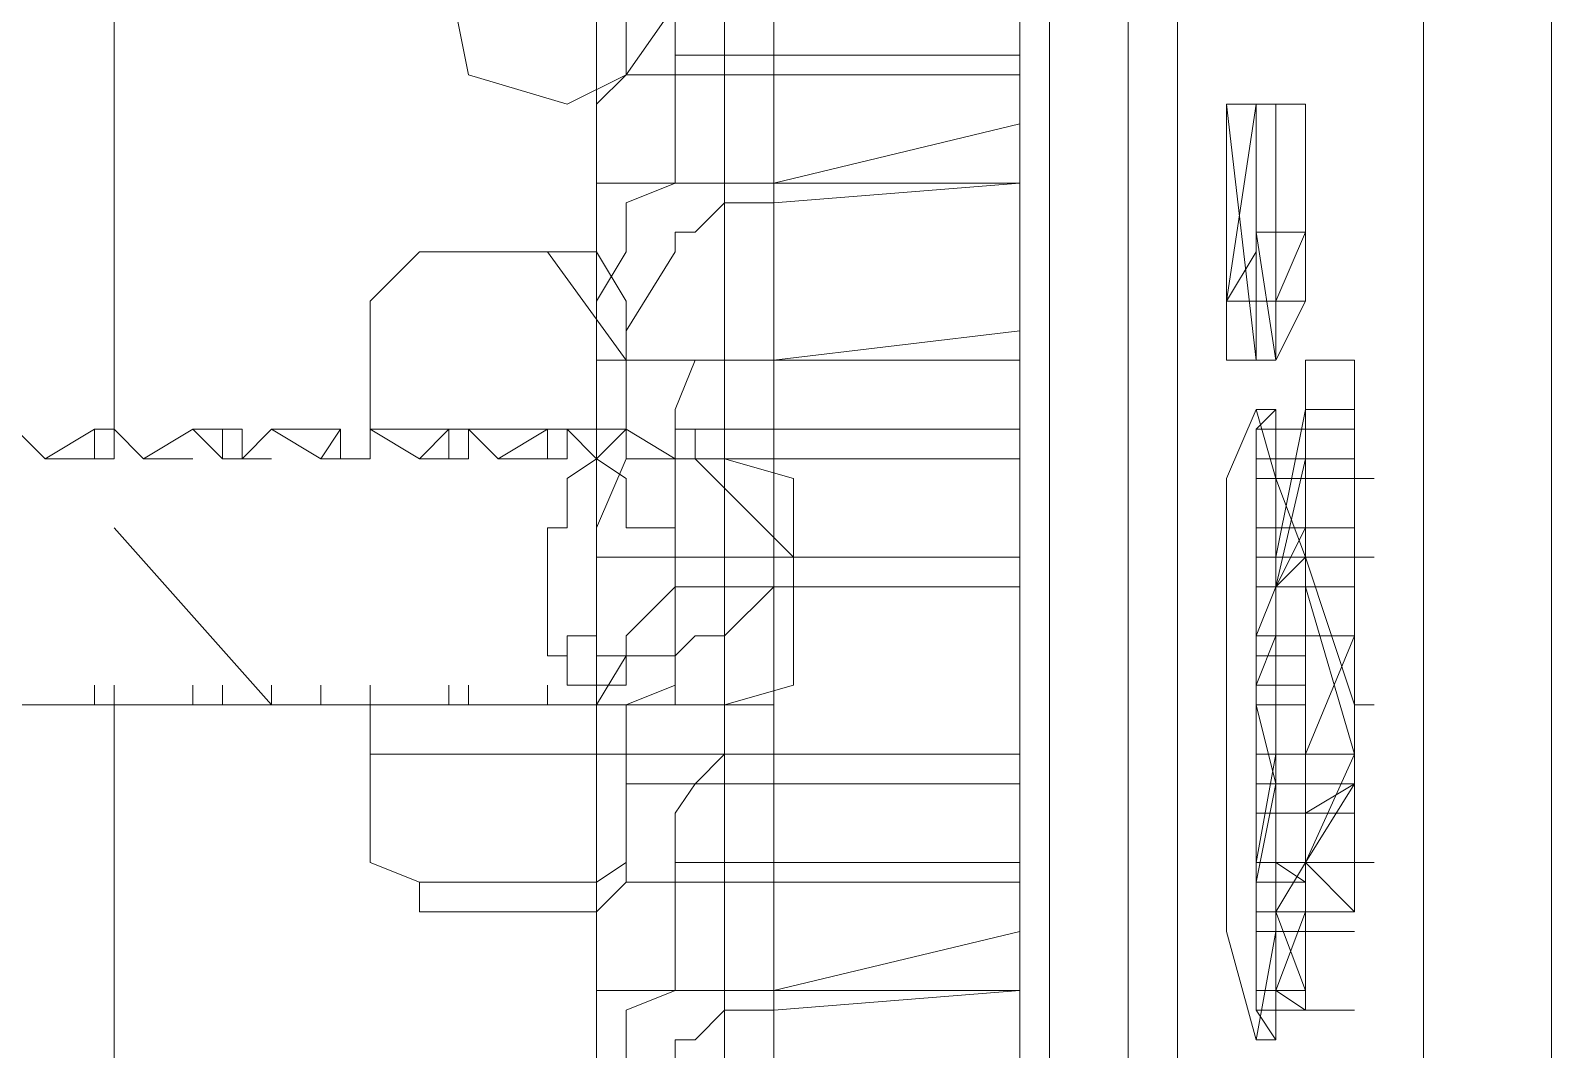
# Model space of a CAD drawing. Header units: millimetres. Extents: x 53 to 176, y -29 to 32.
# Drawn here: x 129.1424 to 129.3582, y -12.7586 to -12.614 of the extents above; entities that cross this region are included whole.
import ezdxf

# ---------------------------------------------------------------- set-up
doc = ezdxf.new("R2010")
doc.units = ezdxf.units.MM
doc.layers.add('15 - Quadro de medição', color=6, linetype='Continuous')

msp = doc.modelspace()

# ---------------------------------------------------------------- linework, layer by layer
at = {"layer": '15 - Quadro de medição', "color": 7, "linetype": 'Continuous', "lineweight": 20, "true_color": 0x000007}
for points in [[(129.24782, -13.00304), (129.24782, -13.00025), (129.24782, -9.31001)], [(129.24782, -9.45667), (129.24782, -12.6776), (129.24782, -12.6776)], [(129.31626, -9.48461), (129.31207, -9.4888), (129.30509, -9.50695), (129.30509, -12.94577), (129.31626, -12.96812), (129.35817, -12.96812)], [(129.30509, -9.55305), (129.2981, -9.55305), (129.2981, -12.90387), (129.30509, -12.90387)], [(129.15424, -12.00576), (129.15424, -12.6748), (129.15424, -12.6748)], [(129.34001, -12.76699), (129.34001, -12.35634), (129.34001, -12.35634)], [(129.28693, -12.43875), (129.28693, -12.90387), (129.28693, -12.93879), (129.29112, -12.95276), (129.34001, -12.95276), (129.34001, -12.8927), (129.33721, -12.8927), (129.33721, -12.79213), (129.34001, -12.79213), (129.34001, -12.76699), (129.34839, -12.76699)], [(129.22268, -12.44853), (129.22268, -12.95695), (129.22268, -12.95695)], [(129.24084, -12.45691), (129.24084, -12.96114), (129.24084, -12.96114)], [(129.35817, -12.77118), (129.35817, -12.59239), (129.35817, -12.59239)], [(129.24782, -12.63849), (129.24782, -12.60357), (129.24084, -12.60357), (129.23665, -12.60636), (129.23385, -12.61055), (129.23385, -12.61754), (129.23385, -12.63569), (129.22687, -12.63849), (129.22687, -12.64547), (129.22268, -12.65245), (129.22268, -12.66084)], [(129.28274, -12.62731), (129.28274, -12.60357), (129.28274, -12.60357)], [(129.22687, -12.60636), (129.22687, -12.62033), (129.22687, -12.62033)], [(129.28274, -12.61754), (129.23385, -12.61754), (129.23385, -12.61754)], [(129.24782, -12.63569), (129.22268, -12.63569), (129.22268, -12.62452), (129.22687, -12.62033), (129.28274, -12.62033)], [(129.31626, -12.62452), (129.31207, -12.62452), (129.31207, -12.65245), (129.31626, -12.65245)], [(129.31207, -12.65245), (129.31626, -12.62452), (129.31626, -12.62452)], [(129.31626, -12.66084), (129.31626, -12.62452), (129.31626, -12.64547), (129.31207, -12.65245), (129.31207, -12.62452), (129.31207, -12.66084)], [(129.31207, -12.66084), (129.31207, -12.62452), (129.31207, -12.62452)], [(129.31207, -12.62452), (129.31626, -12.62452), (129.31626, -12.62452)], [(129.31626, -12.66084), (129.31626, -12.62452), (129.31626, -12.62452)], [(129.31626, -12.62452), (129.31906, -12.62452), (129.31906, -12.62452)], [(129.31906, -12.62452), (129.31626, -12.62452), (129.31626, -12.62452)], [(129.32325, -12.62452), (129.31906, -12.62452), (129.31906, -12.62452)], [(129.31906, -12.62452), (129.32325, -12.62452), (129.32325, -12.62452)], [(129.24782, -12.63569), (129.28274, -12.62731), (129.28274, -12.62731)], [(129.28274, -12.62731), (129.28274, -12.65665), (129.28274, -12.65665)], [(129.24782, -12.63569), (129.23385, -12.63569), (129.23385, -12.63569)], [(129.28274, -12.63569), (129.24782, -12.63569), (129.24782, -12.63569)], [(129.28274, -12.63569), (129.24782, -12.63849), (129.24782, -12.63849)], [(129.28274, -12.65665), (129.28274, -12.66084), (129.22687, -12.66084), (129.22687, -12.65665), (129.23385, -12.64547), (129.23385, -12.64268), (129.23665, -12.64268), (129.24084, -12.63849), (129.24782, -12.63849)], [(129.31626, -12.64268), (129.31906, -12.66084), (129.31906, -12.64268), (129.31906, -12.65665), (129.31906, -12.64268)], [(129.31906, -12.64268), (129.32325, -12.64268), (129.32325, -12.64268)], [(129.32325, -12.64268), (129.31906, -12.64268), (129.31906, -12.64268)], [(129.31906, -12.64268), (129.31906, -12.65245), (129.32325, -12.64268)], [(129.31906, -12.65245), (129.31906, -12.64268), (129.31906, -12.64268)], [(129.32325, -12.65245), (129.32325, -12.64268), (129.32325, -12.64268)], [(129.19754, -12.64547), (129.19055, -12.65245), (129.19055, -12.65245)], [(129.19754, -12.64547), (129.22268, -12.64547), (129.22268, -12.64547)], [(129.22687, -12.66084), (129.2157, -12.64547), (129.2157, -12.64547)], [(129.22687, -12.65245), (129.22268, -12.64547), (129.22268, -12.64547)], [(129.19055, -12.67061), (129.19055, -12.65245), (129.19055, -12.65245)], [(129.22687, -12.67061), (129.22687, -12.65245), (129.22687, -12.65245)], [(129.31207, -12.65245), (129.31207, -12.66084), (129.31207, -12.66084)], [(129.31207, -12.65245), (129.31207, -12.66084), (129.31207, -12.66084)], [(129.31626, -12.66084), (129.31207, -12.66084), (129.31207, -12.65245)], [(129.31626, -12.66084), (129.31626, -12.65245), (129.31626, -12.65245)], [(129.31626, -12.66084), (129.31626, -12.65245), (129.31626, -12.65245)], [(129.31626, -12.65245), (129.31906, -12.65245), (129.31906, -12.65245)], [(129.31626, -12.66084), (129.31626, -12.65245), (129.31626, -12.65245)], [(129.31906, -12.65245), (129.31906, -12.66084), (129.31906, -12.66084)], [(129.28274, -12.65665), (129.24782, -12.66084), (129.23665, -12.66084), (129.23385, -12.66782), (129.23385, -12.67061), (129.28274, -12.67061)], [(129.28274, -12.65665), (129.24782, -12.66084), (129.24782, -12.66084)], [(129.24782, -12.66084), (129.22268, -12.66084), (129.22268, -12.66084)], [(129.22687, -12.66084), (129.22687, -12.6748), (129.28274, -12.6748), (129.28274, -12.66084)], [(129.24782, -12.66084), (129.24782, -12.69296), (129.24782, -12.69296)], [(129.31207, -12.66084), (129.31626, -12.66084), (129.31626, -12.66084)], [(129.31626, -12.66084), (129.31906, -12.66084), (129.31906, -12.66084)], [(129.31906, -12.69994), (129.31906, -12.69296), (129.31906, -12.68877), (129.32325, -12.66782), (129.32325, -12.66084)], [(129.32325, -12.66084), (129.33023, -12.66084), (129.33023, -12.66084)], [(129.33023, -12.66782), (129.33023, -12.66084), (129.32325, -12.66084), (129.32325, -12.66782), (129.32325, -12.66084)], [(129.33023, -12.66782), (129.33023, -12.66084), (129.32325, -12.66084), (129.32325, -12.66782)], [(129.32325, -12.66084), (129.32325, -12.66782), (129.32325, -12.66782)], [(129.32325, -12.66084), (129.32325, -12.66782), (129.32325, -12.66782)], [(129.32325, -12.66084), (129.33023, -12.66084), (129.33023, -12.66084)], [(129.31906, -12.66782), (129.31626, -12.66782), (129.31626, -12.66782)], [(129.31906, -12.68877), (129.32325, -12.68877), (129.32325, -12.66782)], [(129.32325, -12.6776), (129.32325, -12.66782), (129.33023, -12.66782)], [(129.33023, -12.66782), (129.33023, -12.6776), (129.33023, -12.6776)], [(129.10815, -12.70972), (129.24084, -12.70972), (129.25061, -12.70693), (129.25061, -12.6776), (129.24084, -12.6748), (129.23665, -12.6748), (129.23665, -12.67061), (129.23385, -12.67061), (129.23385, -12.6748), (129.22687, -12.67061), (129.22268, -12.6748), (129.21849, -12.67061), (129.21849, -12.6748), (129.2157, -12.6748), (129.2157, -12.67061), (129.20871, -12.6748), (129.20452, -12.67061), (129.20452, -12.6748), (129.20173, -12.6748), (129.20173, -12.67061), (129.19754, -12.6748), (129.19055, -12.67061), (129.19055, -12.6748), (129.18636, -12.6748), (129.18636, -12.67061), (129.18357, -12.6748), (129.17659, -12.67061), (129.1724, -12.6748), (129.1724, -12.67061), (129.1696, -12.67061), (129.1696, -12.6748), (129.16541, -12.67061), (129.15843, -12.6748), (129.15424, -12.67061), (129.15424, -12.6748), (129.15144, -12.6748), (129.15144, -12.67061), (129.14446, -12.6748), (129.14027, -12.67061)], [(129.15144, -12.67061), (129.15424, -12.67061), (129.15424, -12.67061)], [(129.15424, -12.6748), (129.15424, -12.67061), (129.15424, -12.67061)], [(129.16541, -12.67061), (129.1696, -12.67061), (129.1696, -12.67061)], [(129.1696, -12.67061), (129.1724, -12.67061), (129.1724, -12.67061)], [(129.17659, -12.67061), (129.18357, -12.67061), (129.18357, -12.67061)], [(129.18357, -12.67061), (129.18636, -12.67061), (129.18636, -12.67061)], [(129.18636, -12.6748), (129.19055, -12.6748), (129.19055, -12.67061)], [(129.19055, -12.67061), (129.19754, -12.67061), (129.19754, -12.67061)], [(129.19055, -12.67061), (129.22268, -12.67061), (129.22268, -12.67061)], [(129.19055, -12.6748), (129.19055, -12.67061), (129.19055, -12.67061)], [(129.20173, -12.67061), (129.20452, -12.67061), (129.20452, -12.67061)], [(129.20452, -12.6748), (129.20452, -12.67061), (129.20452, -12.67061)], [(129.2157, -12.67061), (129.21849, -12.67061), (129.21849, -12.67061)], [(129.22268, -12.67061), (129.22687, -12.67061), (129.22687, -12.67061)], [(129.22268, -12.67061), (129.22268, -12.6748), (129.22268, -12.6748)], [(129.22687, -12.6748), (129.22687, -12.67061), (129.22687, -12.67061)], [(129.22687, -12.6748), (129.22687, -12.67061), (129.22687, -12.67061)], [(129.23385, -12.69296), (129.23385, -12.67061), (129.23385, -12.67061)], [(129.31626, -12.67061), (129.31626, -12.68458), (129.31626, -12.68458)], [(129.31906, -12.68458), (129.31906, -12.67061), (129.32325, -12.67061), (129.32325, -12.68458)], [(129.31906, -12.67061), (129.32325, -12.67061), (129.32325, -12.67061)], [(129.31906, -12.67061), (129.31906, -12.68877), (129.31906, -12.68877)], [(129.31906, -12.68458), (129.31906, -12.67061), (129.31906, -12.67061)], [(129.32325, -12.67061), (129.31906, -12.67061), (129.31906, -12.67061)], [(129.32325, -12.67061), (129.31906, -12.67061), (129.31906, -12.67061)], [(129.31906, -12.67061), (129.32325, -12.67061), (129.32325, -12.67061)], [(129.31906, -12.67061), (129.31906, -12.68877), (129.31906, -12.68458), (129.32325, -12.68458)], [(129.31906, -12.67061), (129.32325, -12.67061), (129.32325, -12.67061)], [(129.32325, -12.67061), (129.31906, -12.67061), (129.31906, -12.67061)], [(129.32325, -12.67061), (129.32325, -12.68877), (129.31906, -12.68877), (129.31906, -12.69296)], [(129.32325, -12.67061), (129.32325, -12.6748), (129.32325, -12.6748)], [(129.32325, -12.67061), (129.32325, -12.6748), (129.33023, -12.6748), (129.33023, -12.67061), (129.32325, -12.67061), (129.32325, -12.6748)], [(129.33023, -12.68877), (129.33023, -12.6748), (129.33023, -12.67061), (129.32325, -12.67061), (129.32325, -12.6748)], [(129.32325, -12.68877), (129.32325, -12.67061), (129.32325, -12.67061)], [(129.32325, -12.67061), (129.32325, -12.6748), (129.32325, -12.6748)], [(129.32325, -12.67061), (129.33023, -12.67061), (129.33023, -12.67061)], [(129.14446, -12.6748), (129.15144, -12.6748), (129.15144, -12.6748)], [(129.15843, -12.6748), (129.16541, -12.6748), (129.16541, -12.6748)], [(129.1696, -12.6748), (129.1724, -12.6748), (129.1724, -12.6748)], [(129.1724, -12.6748), (129.17659, -12.6748), (129.17659, -12.6748)], [(129.18357, -12.6748), (129.18636, -12.6748), (129.18636, -12.6748)], [(129.19754, -12.6748), (129.20173, -12.6748), (129.20173, -12.6748)], [(129.20871, -12.6748), (129.2157, -12.6748), (129.2157, -12.6748)], [(129.22687, -12.6748), (129.22268, -12.68458), (129.22268, -12.68877)], [(129.23665, -12.6748), (129.24084, -12.6748), (129.24782, -12.6748)], [(129.25061, -12.68877), (129.23665, -12.6748), (129.23665, -12.6748)], [(129.28274, -12.6748), (129.28274, -12.68877), (129.28274, -12.68877)], [(129.31626, -12.6776), (129.31626, -12.6748), (129.31906, -12.6748)], [(129.31626, -12.6748), (129.31906, -12.6748), (129.32325, -12.6748)], [(129.31906, -12.6748), (129.31626, -12.6748), (129.31626, -12.6748)], [(129.31906, -12.6748), (129.31626, -12.6748), (129.31626, -12.6748)], [(129.31906, -12.68458), (129.31906, -12.6748), (129.32325, -12.6748)], [(129.31906, -12.69296), (129.32325, -12.6748), (129.32325, -12.6748)], [(129.32325, -12.6748), (129.32325, -12.69296), (129.32325, -12.69296)], [(129.32325, -12.6748), (129.33023, -12.6748), (129.33023, -12.6748)], [(129.31626, -12.6776), (129.31626, -12.68877), (129.31906, -12.68877), (129.31906, -12.6776)], [(129.31906, -12.68877), (129.31626, -12.68877), (129.31626, -12.6776), (129.31906, -12.6776)], [(129.31906, -12.6776), (129.31626, -12.6776), (129.31626, -12.6776)], [(129.31626, -12.6776), (129.31626, -12.68458), (129.31906, -12.68458), (129.31906, -12.6776)], [(129.31626, -12.6776), (129.31626, -12.68877), (129.31906, -12.68877)], [(129.31626, -12.68458), (129.31626, -12.6776), (129.31906, -12.6776), (129.31906, -12.68877)], [(129.32325, -12.6776), (129.31906, -12.6776), (129.31906, -12.6776)], [(129.32325, -12.6776), (129.32325, -12.69296), (129.31906, -12.69296), (129.31906, -12.6776)], [(129.32325, -12.68877), (129.33023, -12.68877), (129.33023, -12.6776)], [(129.33023, -12.6776), (129.32325, -12.6776), (129.32325, -12.68877)], [(129.32325, -12.6776), (129.33023, -12.6776), (129.33023, -12.6776)], [(129.32325, -12.6776), (129.33023, -12.6776), (129.33023, -12.6776)], [(129.33023, -12.6776), (129.33302, -12.6776), (129.33302, -12.6776)], [(129.18357, -12.70972), (129.17659, -12.70972), (129.15424, -12.68458)], [(129.31906, -12.68458), (129.31906, -12.68877), (129.31906, -12.68458), (129.31626, -12.68458), (129.31626, -12.68877)], [(129.31906, -12.68458), (129.32325, -12.68458), (129.32325, -12.68458)], [(129.31906, -12.68458), (129.32325, -12.68458), (129.32325, -12.68458)], [(129.31906, -12.68458), (129.32325, -12.68458), (129.32325, -12.68458)], [(129.31906, -12.68458), (129.32325, -12.68458), (129.32325, -12.68458)], [(129.31906, -12.68458), (129.32325, -12.68458), (129.32325, -12.68458)], [(129.31906, -12.68458), (129.32325, -12.68458), (129.32325, -12.68458)], [(129.32325, -12.68458), (129.31906, -12.69296), (129.31906, -12.68877)], [(129.31906, -12.68458), (129.32325, -12.68458), (129.32325, -12.68458)], [(129.33023, -12.68458), (129.32325, -12.68458), (129.32325, -12.68458)], [(129.32325, -12.68458), (129.32325, -12.69994), (129.32325, -12.69296), (129.32325, -12.70274), (129.32325, -12.68877), (129.32325, -12.69296)], [(129.32325, -12.68458), (129.32325, -12.69296), (129.32325, -12.69296)], [(129.24782, -12.68877), (129.22268, -12.68877), (129.22268, -12.68877)], [(129.24782, -12.68877), (129.28274, -12.68877), (129.28274, -12.68877)], [(129.28274, -12.68877), (129.28274, -12.71671), (129.28274, -12.71671)], [(129.31906, -12.68877), (129.31906, -12.73486), (129.31626, -12.73486), (129.31626, -12.68877), (129.31906, -12.68877), (129.31906, -12.69994), (129.31626, -12.70693), (129.31626, -12.70972), (129.31906, -12.7209), (129.31906, -12.73486)], [(129.31906, -12.68877), (129.31906, -12.69994), (129.31626, -12.70693), (129.31626, -12.70972), (129.31906, -12.7209), (129.31906, -12.73486)], [(129.31626, -12.68877), (129.31906, -12.68877), (129.31906, -12.68877)], [(129.31626, -12.68877), (129.31906, -12.68877), (129.31906, -12.68877)], [(129.31906, -12.69296), (129.32325, -12.69296), (129.32325, -12.68877)], [(129.31906, -12.68877), (129.32325, -12.68877), (129.32325, -12.68877)], [(129.31906, -12.68877), (129.32325, -12.68877), (129.32325, -12.69296), (129.31906, -12.69296)], [(129.32325, -12.68877), (129.31906, -12.68877), (129.31906, -12.68877)], [(129.31906, -12.68877), (129.32325, -12.68877), (129.32325, -12.68877)], [(129.32325, -12.69296), (129.32325, -12.68877), (129.32325, -12.68877)], [(129.32325, -12.68877), (129.33023, -12.68877), (129.33023, -12.70972)], [(129.33023, -12.68877), (129.32325, -12.68877), (129.32325, -12.68877)], [(129.32325, -12.68877), (129.32325, -12.69296), (129.32325, -12.69296)], [(129.32325, -12.68877), (129.33023, -12.68877), (129.33023, -12.68877)], [(129.32325, -12.68877), (129.33023, -12.68877), (129.33023, -12.68877)], [(129.33023, -12.70972), (129.32325, -12.68877), (129.32325, -12.68877)], [(129.32325, -12.68877), (129.33023, -12.68877), (129.33023, -12.68877)], [(129.33023, -12.69296), (129.33023, -12.68877), (129.33023, -12.68877)], [(129.33023, -12.68877), (129.33302, -12.68877), (129.33302, -12.68877)], [(129.24782, -12.69296), (129.23385, -12.69296), (129.22687, -12.69994), (129.22687, -12.70274), (129.22268, -12.70972), (129.22268, -12.71671)], [(129.28274, -12.7209), (129.22687, -12.7209), (129.22687, -12.70972), (129.23385, -12.70693), (129.23385, -12.70274), (129.23665, -12.69994), (129.24084, -12.69994), (129.24782, -12.69296)], [(129.28274, -12.69296), (129.24782, -12.69296), (129.24782, -12.69296)], [(129.28274, -12.69296), (129.24782, -12.69296), (129.24782, -12.69296)], [(129.31906, -12.69994), (129.31626, -12.69994), (129.31626, -12.69296)], [(129.31626, -12.69994), (129.31626, -12.69296), (129.31906, -12.69296), (129.31906, -12.69994)], [(129.31906, -12.69296), (129.31906, -12.70274), (129.31906, -12.69296), (129.31626, -12.69994), (129.31626, -12.69296), (129.31906, -12.69296), (129.31906, -12.70274)], [(129.31626, -12.70274), (129.31626, -12.69296), (129.31626, -12.69296)], [(129.31626, -12.69296), (129.31626, -12.70274), (129.31626, -12.70274)], [(129.31626, -12.69994), (129.31626, -12.69296), (129.31626, -12.69296)], [(129.31906, -12.69296), (129.31626, -12.69296), (129.31626, -12.69296)], [(129.31626, -12.69296), (129.31626, -12.69994), (129.31626, -12.69994)], [(129.31626, -12.69296), (129.31906, -12.69296), (129.31906, -12.69296)], [(129.31626, -12.69296), (129.31906, -12.69296), (129.31906, -12.69296)], [(129.31626, -12.69296), (129.31906, -12.69296), (129.32325, -12.69296)], [(129.31906, -12.69296), (129.31626, -12.69296), (129.31626, -12.69296)], [(129.31906, -12.69296), (129.31626, -12.69296), (129.31626, -12.69296)], [(129.31906, -12.69296), (129.32325, -12.69296), (129.32325, -12.69296)], [(129.31906, -12.69296), (129.31906, -12.70274), (129.32325, -12.70274), (129.32325, -12.69296)], [(129.31906, -12.69296), (129.32325, -12.69296), (129.32325, -12.69994)], [(129.31906, -12.69296), (129.31906, -12.70274), (129.31906, -12.70274)], [(129.31906, -12.70274), (129.31906, -12.69296), (129.31906, -12.69994)], [(129.31906, -12.70693), (129.31906, -12.70274), (129.31906, -12.69296)], [(129.31906, -12.69296), (129.32325, -12.69296), (129.32325, -12.69296)], [(129.31906, -12.69296), (129.31906, -12.70693), (129.31906, -12.70274), (129.31906, -12.70972)], [(129.31906, -12.69994), (129.32325, -12.69994), (129.32325, -12.69296)], [(129.31906, -12.69994), (129.31906, -12.69296), (129.32325, -12.69296), (129.32325, -12.69994)], [(129.32325, -12.69296), (129.33023, -12.69296), (129.33023, -12.69296)], [(129.32325, -12.69994), (129.32325, -12.69296), (129.33023, -12.69296), (129.33023, -12.69994), (129.32325, -12.71671)], [(129.32325, -12.73207), (129.32325, -12.70972), (129.32325, -12.69296), (129.32325, -12.70693)], [(129.32325, -12.69296), (129.33023, -12.69296), (129.33023, -12.69296)], [(129.32325, -12.69296), (129.33023, -12.69296), (129.33023, -12.69296)], [(129.33023, -12.71671), (129.32325, -12.69296), (129.32325, -12.69296)], [(129.33023, -12.69296), (129.32325, -12.69296), (129.32325, -12.69296)], [(129.32325, -12.69296), (129.33023, -12.69296), (129.33023, -12.69296)], [(129.33023, -12.69296), (129.33023, -12.71671), (129.33023, -12.71671)], [(129.21849, -12.70274), (129.21849, -12.69994), (129.22268, -12.69994), (129.22268, -12.70274), (129.22687, -12.70274)], [(129.31906, -12.70274), (129.31626, -12.70274), (129.31626, -12.69994)], [(129.31626, -12.70274), (129.31626, -12.69994), (129.31906, -12.69994), (129.31906, -12.70274)], [(129.31626, -12.70274), (129.31626, -12.69994), (129.31626, -12.69994)], [(129.31906, -12.70972), (129.31906, -12.69994), (129.31906, -12.69994)], [(129.32325, -12.69994), (129.31906, -12.69994), (129.31906, -12.69994)], [(129.32325, -12.69994), (129.31906, -12.69994), (129.31906, -12.69994)], [(129.32325, -12.70274), (129.32325, -12.69994), (129.31906, -12.69994), (129.31906, -12.70274)], [(129.31906, -12.70274), (129.31906, -12.69994), (129.31906, -12.69994)], [(129.31906, -12.69994), (129.31906, -12.70274), (129.31906, -12.70274)], [(129.31906, -12.69994), (129.31906, -12.70274), (129.31906, -12.70274)], [(129.31906, -12.69994), (129.31906, -12.70274), (129.31906, -12.70274)], [(129.32325, -12.69994), (129.31906, -12.69994), (129.31906, -12.69994)], [(129.31906, -12.69994), (129.32325, -12.69994), (129.32325, -12.69994)], [(129.32325, -12.69994), (129.32325, -12.71671), (129.32325, -12.71671)], [(129.32325, -12.69994), (129.33023, -12.69994), (129.33023, -12.69994)], [(129.33023, -12.69994), (129.32325, -12.69994), (129.32325, -12.69994)], [(129.32325, -12.69994), (129.33023, -12.69994), (129.33023, -12.69994)], [(129.32325, -12.69994), (129.32325, -12.70274), (129.32325, -12.70274)], [(129.22268, -12.70274), (129.22268, -12.70693), (129.22268, -12.70693)], [(129.22687, -12.70693), (129.22687, -12.70274), (129.22687, -12.70274)], [(129.22687, -12.70274), (129.23385, -12.70274), (129.23385, -12.70274)], [(129.31626, -12.70274), (129.31906, -12.70274), (129.31906, -12.70274)], [(129.31906, -12.70274), (129.31906, -12.70693), (129.31626, -12.70693)], [(129.31626, -12.70274), (129.31906, -12.70274), (129.31906, -12.70274)], [(129.31626, -12.70274), (129.31906, -12.70274), (129.31906, -12.70274)], [(129.32325, -12.70274), (129.31906, -12.70274), (129.31906, -12.70274)], [(129.32325, -12.70274), (129.31906, -12.70274), (129.31906, -12.70274)], [(129.31906, -12.71671), (129.32325, -12.71671), (129.32325, -12.70274)], [(129.31906, -12.70274), (129.32325, -12.70274), (129.32325, -12.70274)], [(129.31906, -12.70274), (129.31906, -12.70693), (129.31906, -12.70693)], [(129.31906, -12.70274), (129.32325, -12.70274), (129.32325, -12.70274)], [(129.32325, -12.71671), (129.32325, -12.70274), (129.32325, -12.70274)], [(129.32325, -12.70693), (129.32325, -12.70274), (129.32325, -12.70274)], [(129.32325, -12.70972), (129.32325, -12.71671), (129.32325, -12.70274)], [(129.14446, -12.70972), (129.15144, -12.70972), (129.15144, -12.70693)], [(129.15424, -12.70972), (129.15424, -12.70693), (129.15424, -12.70693)], [(129.15843, -12.70972), (129.16541, -12.70972), (129.16541, -12.70693)], [(129.1696, -12.70972), (129.1696, -12.70693), (129.1696, -12.70693)], [(129.1724, -12.70972), (129.17659, -12.70972), (129.17659, -12.70693)], [(129.18357, -12.70972), (129.18357, -12.70693), (129.18357, -12.70693)], [(129.18636, -12.70972), (129.19055, -12.70972), (129.19055, -12.70693)], [(129.19754, -12.70972), (129.20173, -12.70972), (129.20173, -12.70693)], [(129.20452, -12.70972), (129.20452, -12.70693), (129.20452, -12.70693)], [(129.20871, -12.70972), (129.2157, -12.70972), (129.2157, -12.70693)], [(129.23385, -12.70972), (129.23385, -12.70693), (129.23385, -12.70693)], [(129.24782, -12.70693), (129.24782, -12.96812), (129.24782, -12.96812)], [(129.31626, -12.71671), (129.31626, -12.70693), (129.31626, -12.70693)], [(129.31626, -12.70693), (129.31626, -12.71671), (129.31626, -12.71671)], [(129.31906, -12.70972), (129.31626, -12.70972), (129.31626, -12.70693)], [(129.31626, -12.70693), (129.31906, -12.70693), (129.31906, -12.70693)], [(129.31626, -12.70972), (129.31626, -12.70693), (129.31626, -12.70693)], [(129.31626, -12.70693), (129.31906, -12.70693), (129.31906, -12.70693)], [(129.31626, -12.70693), (129.31906, -12.70693), (129.32325, -12.70693)], [(129.31626, -12.70693), (129.31626, -12.70972), (129.31626, -12.70972)], [(129.31906, -12.70972), (129.31906, -12.71671), (129.31906, -12.70693), (129.31906, -12.71671)], [(129.31906, -12.70693), (129.31906, -12.71671), (129.31906, -12.71671)], [(129.31906, -12.70693), (129.32325, -12.70693), (129.32325, -12.70693)], [(129.31906, -12.70693), (129.31906, -12.70972), (129.31906, -12.70972)], [(129.32325, -12.70693), (129.31906, -12.70693), (129.31906, -12.70693)], [(129.31906, -12.70972), (129.31906, -12.70693), (129.31906, -12.70693)], [(129.15424, -12.70972), (129.15424, -12.87454), (129.15424, -12.87454)], [(129.19055, -12.70972), (129.19055, -12.71671), (129.19055, -12.71671)], [(129.19055, -12.71671), (129.19055, -12.70972), (129.19055, -12.70972)], [(129.21849, -12.70972), (129.22268, -12.70972), (129.22687, -12.70972)], [(129.21849, -12.70972), (129.22268, -12.70972), (129.22268, -12.70972)], [(129.21849, -12.70972), (129.22268, -12.70972), (129.22268, -12.70972)], [(129.22268, -12.70972), (129.22687, -12.70972), (129.23385, -12.70972)], [(129.22268, -12.70972), (129.22268, -12.71671), (129.22268, -12.71671)], [(129.22687, -12.71671), (129.22687, -12.70972), (129.22687, -12.70972)], [(129.24084, -12.70972), (129.24782, -12.70972), (129.24782, -12.70972)], [(129.24084, -12.70972), (129.24782, -12.70972), (129.24782, -12.70972)], [(129.31626, -12.71671), (129.31626, -12.70972), (129.31906, -12.70972), (129.31906, -12.71671)], [(129.31626, -12.70972), (129.31626, -12.71671), (129.31906, -12.71671), (129.31906, -12.70972)], [(129.31906, -12.71671), (129.31906, -12.70972), (129.31626, -12.70972), (129.31626, -12.71671)], [(129.31626, -12.71671), (129.31626, -12.70972), (129.31626, -12.70972)], [(129.31626, -12.70972), (129.31626, -12.71671), (129.31626, -12.71671)], [(129.31906, -12.71671), (129.31906, -12.70972), (129.31906, -12.73207)], [(129.32325, -12.70972), (129.31906, -12.70972), (129.31906, -12.70972)], [(129.31906, -12.73207), (129.31906, -12.70972), (129.31906, -12.70972)], [(129.31906, -12.71671), (129.31906, -12.70972), (129.32325, -12.70972), (129.32325, -12.71671)], [(129.32325, -12.70972), (129.31906, -12.70972), (129.31906, -12.70972)], [(129.32325, -12.70972), (129.32325, -12.71671), (129.31906, -12.71671), (129.31906, -12.70972)], [(129.31906, -12.70972), (129.31906, -12.71671), (129.32325, -12.71671), (129.32325, -12.7209)], [(129.31906, -12.70972), (129.31906, -12.71671), (129.31906, -12.71671)], [(129.31906, -12.70972), (129.31906, -12.7209), (129.31906, -12.7209)], [(129.31906, -12.70972), (129.32325, -12.70972), (129.32325, -12.71671)], [(129.31906, -12.70972), (129.31906, -12.7209), (129.32325, -12.7209)], [(129.31906, -12.70972), (129.32325, -12.70972), (129.32325, -12.70972)], [(129.32325, -12.70972), (129.32325, -12.71671), (129.32325, -12.71671)], [(129.33023, -12.73207), (129.33023, -12.70972), (129.33023, -12.71671)], [(129.33023, -12.70972), (129.33023, -12.71671), (129.33023, -12.71671)], [(129.33023, -12.70972), (129.33302, -12.70972), (129.33302, -12.70972)], [(129.19055, -12.71671), (129.19754, -12.71671), (129.19754, -12.71671)], [(129.22268, -12.71671), (129.19055, -12.71671), (129.19055, -12.71671)], [(129.19055, -12.73207), (129.19055, -12.71671), (129.19055, -12.71671)], [(129.22268, -12.71671), (129.22687, -12.71671), (129.22687, -12.71671)], [(129.24782, -12.75302), (129.24782, -12.71671), (129.24084, -12.71671), (129.23665, -12.7209), (129.23385, -12.72509), (129.23385, -12.73207), (129.23385, -12.75023), (129.22687, -12.75302), (129.22687, -12.76001), (129.22268, -12.76699), (129.22268, -12.77397)], [(129.24782, -12.71671), (129.22268, -12.71671), (129.22268, -12.71671)], [(129.22687, -12.73207), (129.22687, -12.71671), (129.22687, -12.71671)], [(129.28274, -12.71671), (129.24782, -12.71671), (129.24782, -12.71671)], [(129.24782, -12.71671), (129.28274, -12.71671), (129.28274, -12.71671)], [(129.28274, -12.74185), (129.28274, -12.71671), (129.28274, -12.71671)], [(129.31626, -12.71671), (129.31626, -12.72509), (129.31906, -12.72509), (129.31906, -12.71671)], [(129.31626, -12.71671), (129.31906, -12.71671), (129.31906, -12.71671)], [(129.32325, -12.73207), (129.32325, -12.71671), (129.31906, -12.71671)], [(129.32325, -12.71671), (129.31906, -12.71671), (129.31906, -12.71671)], [(129.32325, -12.71671), (129.31906, -12.71671), (129.31906, -12.71671)], [(129.32325, -12.72509), (129.31906, -12.72509), (129.31906, -12.71671)], [(129.32325, -12.71671), (129.31906, -12.71671), (129.31906, -12.71671)], [(129.31906, -12.71671), (129.31906, -12.72509), (129.31906, -12.72509)], [(129.31906, -12.72509), (129.31906, -12.71671), (129.32325, -12.71671)], [(129.32325, -12.71671), (129.32325, -12.72509), (129.32325, -12.72509)], [(129.32325, -12.71671), (129.33023, -12.71671), (129.33023, -12.71671)], [(129.33023, -12.71671), (129.33023, -12.72509), (129.33023, -12.7209), (129.32325, -12.73207), (129.33023, -12.73905), (129.33023, -12.73207)], [(129.33023, -12.71671), (129.32325, -12.73207), (129.32325, -12.73207)], [(129.33023, -12.71671), (129.32325, -12.73207), (129.32325, -12.73905)], [(129.32325, -12.71671), (129.33023, -12.71671), (129.33023, -12.71671)], [(129.32325, -12.73486), (129.32325, -12.71671), (129.32325, -12.71671)], [(129.32325, -12.71671), (129.33023, -12.71671), (129.33023, -12.71671)], [(129.33023, -12.7209), (129.33023, -12.71671), (129.33023, -12.71671)], [(129.33023, -12.7209), (129.33023, -12.71671), (129.33023, -12.71671)], [(129.22687, -12.7209), (129.22687, -12.73486), (129.22687, -12.73486)], [(129.31626, -12.7209), (129.31626, -12.72509), (129.31626, -12.72509)], [(129.31906, -12.7209), (129.31906, -12.72509), (129.31906, -12.72509)], [(129.31906, -12.73207), (129.31906, -12.7209), (129.31906, -12.73486)], [(129.32325, -12.73207), (129.31906, -12.73207), (129.31906, -12.7209), (129.31906, -12.73207), (129.32325, -12.73486)], [(129.31906, -12.7209), (129.31906, -12.72509), (129.31906, -12.72509)], [(129.32325, -12.73207), (129.31906, -12.73207), (129.31906, -12.7209)], [(129.31906, -12.7209), (129.31906, -12.72509), (129.31906, -12.72509)], [(129.32325, -12.72509), (129.32325, -12.7209), (129.32325, -12.7209)], [(129.33023, -12.7209), (129.32325, -12.7209), (129.32325, -12.7209)], [(129.32325, -12.73207), (129.32325, -12.7209), (129.32325, -12.7209)], [(129.32325, -12.72509), (129.33023, -12.7209), (129.33023, -12.7209)], [(129.32325, -12.72509), (129.33023, -12.7209), (129.33023, -12.7209)], [(129.31906, -12.72509), (129.31626, -12.72509), (129.31626, -12.72509)], [(129.32325, -12.73207), (129.31906, -12.73905), (129.32325, -12.73207), (129.31906, -12.73207), (129.31906, -12.72509), (129.31906, -12.73486)], [(129.32325, -12.72509), (129.31906, -12.72509), (129.31906, -12.72509)], [(129.31906, -12.72509), (129.31906, -12.73207), (129.32325, -12.73486)], [(129.31906, -12.73486), (129.31906, -12.72509), (129.32325, -12.72509), (129.32325, -12.73486)], [(129.32325, -12.72509), (129.31906, -12.72509), (129.31906, -12.72509)], [(129.31906, -12.72509), (129.32325, -12.72509), (129.32325, -12.72509)], [(129.31906, -12.72509), (129.32325, -12.72509), (129.32325, -12.72509)], [(129.31906, -12.73207), (129.31906, -12.72509), (129.31906, -12.72509)], [(129.32325, -12.72509), (129.31906, -12.72509), (129.31906, -12.72509)], [(129.32325, -12.72509), (129.32325, -12.73207), (129.32325, -12.73207)], [(129.32325, -12.72509), (129.33023, -12.72509), (129.33023, -12.72509)], [(129.32325, -12.72509), (129.32325, -12.73207), (129.32325, -12.73207)], [(129.33023, -12.72509), (129.32325, -12.72509), (129.32325, -12.72509)], [(129.32325, -12.73207), (129.32325, -12.72509), (129.32325, -12.72509)], [(129.32325, -12.72509), (129.32325, -12.73207), (129.32325, -12.73207)], [(129.32325, -12.73486), (129.32325, -12.72509), (129.32325, -12.72509)], [(129.19754, -12.73905), (129.19754, -12.73486), (129.19055, -12.73207)], [(129.22687, -12.73207), (129.22268, -12.73486), (129.22268, -12.73905)], [(129.28274, -12.73207), (129.23385, -12.73207), (129.23385, -12.73207)], [(129.31626, -12.73207), (129.31626, -12.73486), (129.31626, -12.73486)], [(129.31906, -12.73905), (129.31906, -12.73207), (129.31626, -12.73207), (129.31626, -12.73905)], [(129.31626, -12.73207), (129.31906, -12.73207), (129.31906, -12.73207)], [(129.31906, -12.73207), (129.31906, -12.73905), (129.31626, -12.73905), (129.31626, -12.73207)], [(129.32325, -12.73207), (129.31906, -12.73207), (129.31906, -12.73207)], [(129.33023, -12.73207), (129.32325, -12.73207), (129.31906, -12.73207)], [(129.32325, -12.73207), (129.32325, -12.73905), (129.31906, -12.73905)], [(129.32325, -12.73207), (129.32325, -12.73486), (129.31906, -12.73486)], [(129.32325, -12.73207), (129.33023, -12.73207), (129.33023, -12.73207)], [(129.33023, -12.73207), (129.32325, -12.73207), (129.32325, -12.73207)], [(129.32325, -12.73486), (129.32325, -12.73207), (129.32325, -12.73207)], [(129.32325, -12.73207), (129.32325, -12.73905), (129.32325, -12.73905)], [(129.32325, -12.73207), (129.33023, -12.73207), (129.33023, -12.73207)], [(129.32325, -12.73207), (129.32325, -12.73905), (129.33023, -12.73905)], [(129.33023, -12.73207), (129.33302, -12.73207), (129.33302, -12.73207)], [(129.22268, -12.73486), (129.19754, -12.73486), (129.19754, -12.73486)], [(129.28274, -12.73486), (129.22687, -12.73486), (129.22268, -12.73905), (129.22268, -12.75023), (129.24782, -12.75023)], [(129.31626, -12.73486), (129.31626, -12.74185), (129.31906, -12.74185), (129.31906, -12.73486)], [(129.31626, -12.73486), (129.31906, -12.73486), (129.31906, -12.73486)], [(129.31626, -12.73905), (129.31626, -12.73486), (129.31626, -12.73486)], [(129.31626, -12.74185), (129.31626, -12.75302), (129.31626, -12.75023), (129.31626, -12.75302), (129.31626, -12.73486), (129.31626, -12.73905)], [(129.31626, -12.73486), (129.31906, -12.73486), (129.31906, -12.73486)], [(129.31626, -12.73486), (129.31906, -12.73486), (129.31906, -12.73905)], [(129.31906, -12.73905), (129.31626, -12.73905), (129.31626, -12.73486)], [(129.31906, -12.73486), (129.31626, -12.73486), (129.31626, -12.73486)], [(129.31906, -12.73486), (129.31626, -12.73486), (129.31626, -12.73486)], [(129.31906, -12.75023), (129.31906, -12.75302), (129.31906, -12.74185), (129.31906, -12.73905), (129.31906, -12.73486)], [(129.31906, -12.73486), (129.31906, -12.73905), (129.31906, -12.73905)], [(129.31906, -12.75023), (129.31906, -12.74185), (129.31906, -12.75023), (129.31906, -12.73905), (129.31906, -12.74185), (129.31906, -12.73486), (129.31906, -12.73905)], [(129.31906, -12.73486), (129.32325, -12.73486), (129.32325, -12.73486)], [(129.31906, -12.73486), (129.32325, -12.73486), (129.32325, -12.73486)], [(129.32325, -12.73486), (129.32325, -12.73905), (129.31906, -12.73905), (129.31906, -12.73486)], [(129.31906, -12.73486), (129.32325, -12.73486), (129.32325, -12.73486)], [(129.31906, -12.73486), (129.32325, -12.73486), (129.32325, -12.73486)], [(129.31906, -12.73486), (129.31906, -12.73905), (129.31906, -12.73905)], [(129.31906, -12.73486), (129.32325, -12.73486), (129.32325, -12.73486)], [(129.32325, -12.73486), (129.31906, -12.73486), (129.31906, -12.73486)], [(129.31906, -12.73486), (129.32325, -12.73486), (129.32325, -12.73486)], [(129.32325, -12.73905), (129.32325, -12.73486), (129.32325, -12.73486)], [(129.32325, -12.73905), (129.32325, -12.73486), (129.32325, -12.73486)], [(129.22268, -12.73905), (129.19754, -12.73905), (129.19754, -12.73905)], [(129.22268, -12.73905), (129.19754, -12.73905), (129.19754, -12.73905)], [(129.31626, -12.74185), (129.31626, -12.73905), (129.31626, -12.73905)], [(129.31626, -12.73905), (129.31626, -12.74185), (129.31626, -12.74185)], [(129.31626, -12.73905), (129.31626, -12.74185), (129.31626, -12.74185)], [(129.31626, -12.74185), (129.31626, -12.73905), (129.31906, -12.73905), (129.31906, -12.74185)], [(129.31906, -12.75023), (129.32325, -12.75023), (129.32325, -12.74185), (129.31906, -12.74185), (129.31906, -12.75302), (129.31626, -12.75302), (129.31626, -12.74185), (129.31626, -12.73905)], [(129.31906, -12.73905), (129.32325, -12.75023), (129.32325, -12.75302), (129.31906, -12.75023)], [(129.31906, -12.75023), (129.31906, -12.73905), (129.31906, -12.73905)], [(129.31906, -12.75302), (129.31906, -12.73905), (129.31906, -12.73905)], [(129.31906, -12.73905), (129.31906, -12.74185), (129.31906, -12.74185)], [(129.31906, -12.74185), (129.31906, -12.73905), (129.31906, -12.73905)], [(129.31906, -12.75023), (129.31906, -12.73905), (129.31906, -12.73905)], [(129.32325, -12.73905), (129.31906, -12.73905), (129.31906, -12.73905)], [(129.31906, -12.73905), (129.31906, -12.75023), (129.31906, -12.75023)], [(129.32325, -12.73905), (129.31906, -12.73905), (129.32325, -12.73905), (129.32325, -12.74185)], [(129.32325, -12.75023), (129.31906, -12.75023), (129.32325, -12.75023), (129.32325, -12.73905), (129.31906, -12.73905), (129.31906, -12.75023)], [(129.31906, -12.73905), (129.31906, -12.74185), (129.31906, -12.74185)], [(129.31906, -12.74185), (129.31906, -12.73905), (129.32325, -12.73905), (129.32325, -12.74185)], [(129.32325, -12.73905), (129.31906, -12.73905), (129.31906, -12.73905)], [(129.31906, -12.73905), (129.32325, -12.73905), (129.32325, -12.73905)], [(129.31906, -12.73905), (129.32325, -12.73905), (129.32325, -12.73905)], [(129.33023, -12.73905), (129.32325, -12.73905), (129.32325, -12.73905)], [(129.32325, -12.73905), (129.32325, -12.74185), (129.32325, -12.74185)], [(129.24782, -12.75023), (129.28274, -12.74185), (129.28274, -12.74185)], [(129.28274, -12.74185), (129.28274, -12.77118), (129.28274, -12.77118)], [(129.31906, -12.75302), (129.31906, -12.74185), (129.31626, -12.74185), (129.31626, -12.75302)], [(129.31626, -12.74185), (129.31906, -12.74185), (129.31906, -12.74185)], [(129.31626, -12.74185), (129.31906, -12.74185), (129.31906, -12.74185)], [(129.31626, -12.74185), (129.31906, -12.74185), (129.32325, -12.74185)], [(129.31626, -12.74185), (129.31906, -12.74185), (129.31906, -12.74185)], [(129.31626, -12.74185), (129.31906, -12.74185), (129.31906, -12.74185)], [(129.31906, -12.74185), (129.31626, -12.74185), (129.31626, -12.74185)], [(129.31626, -12.74185), (129.31906, -12.74185), (129.31906, -12.74185)], [(129.31906, -12.74185), (129.31626, -12.74185), (129.31626, -12.74185)], [(129.31906, -12.74185), (129.32325, -12.74185), (129.32325, -12.74185)], [(129.31906, -12.75023), (129.31906, -12.74185), (129.32325, -12.74185), (129.32325, -12.75023)], [(129.31906, -12.74185), (129.32325, -12.74185), (129.32325, -12.74185)], [(129.31906, -12.75023), (129.31906, -12.74185), (129.32325, -12.74185), (129.32325, -12.75023)], [(129.31906, -12.74185), (129.31906, -12.75023), (129.31906, -12.75023)], [(129.31906, -12.74185), (129.31906, -12.75023), (129.31906, -12.75023)], [(129.32325, -12.74185), (129.33023, -12.74185), (129.33023, -12.74185)], [(129.28274, -12.75023), (129.24782, -12.75302), (129.24084, -12.75302), (129.23665, -12.75721), (129.23385, -12.75721), (129.23385, -12.76001), (129.22687, -12.77118), (129.22687, -12.77397), (129.28274, -12.77397), (129.28274, -12.77118)], [(129.24782, -12.75023), (129.23385, -12.75023), (129.23385, -12.75023)], [(129.28274, -12.75023), (129.24782, -12.75023), (129.24782, -12.75023)], [(129.24782, -12.75302), (129.28274, -12.75023), (129.28274, -12.75023)], [(129.31906, -12.75302), (129.32325, -12.75302), (129.31906, -12.75023), (129.31906, -12.75302), (129.31626, -12.75302), (129.31626, -12.75023)], [(129.31626, -12.75023), (129.31626, -12.75302), (129.31626, -12.75302)], [(129.32325, -12.75023), (129.31906, -12.75023), (129.32325, -12.75023), (129.31906, -12.75023)], [(129.31906, -12.75023), (129.32325, -12.75023), (129.32325, -12.75023)], [(129.31906, -12.75023), (129.32325, -12.75023), (129.32325, -12.75023)], [(129.31906, -12.75023), (129.32325, -12.75023), (129.32325, -12.75023)], [(129.31906, -12.75023), (129.32325, -12.75023), (129.32325, -12.75023)], [(129.31906, -12.75023), (129.32325, -12.75023), (129.32325, -12.75023)], [(129.31906, -12.75302), (129.31906, -12.75023), (129.31906, -12.75023)], [(129.31906, -12.75302), (129.32325, -12.75302), (129.32325, -12.75023)], [(129.31906, -12.75023), (129.32325, -12.75023), (129.32325, -12.75023)], [(129.31906, -12.75023), (129.32325, -12.75023), (129.32325, -12.75023)], [(129.31626, -12.75302), (129.31906, -12.75302), (129.31906, -12.75302)], [(129.31626, -12.75302), (129.31906, -12.75302), (129.31906, -12.75302)], [(129.31906, -12.75302), (129.32325, -12.75302), (129.32325, -12.75302)], [(129.31906, -12.75302), (129.32325, -12.75302), (129.32325, -12.75302)], [(129.32325, -12.75302), (129.33023, -12.75302), (129.33023, -12.75302)], [(129.32325, -12.75302), (129.33023, -12.75302), (129.33023, -12.75302)], [(129.31626, -12.75721), (129.31906, -12.75721), (129.31906, -12.75721)]]:
    msp.add_lwpolyline(points, dxfattribs=at)
for points in [[(129.21849, -12.62452), (129.22687, -12.62033), (129.23665, -12.60636), (129.22687, -12.59519), (129.21849, -12.5882), (129.20452, -12.59519), (129.20173, -12.60636), (129.20452, -12.62033)], [(129.31626, -12.66084), (129.31207, -12.62452), (129.31626, -12.62452), (129.31626, -12.65245), (129.31626, -12.62452)], [(129.31906, -12.65245), (129.31906, -12.66084), (129.31626, -12.64268), (129.31626, -12.62452), (129.31906, -12.62452), (129.31906, -12.65665), (129.31906, -12.62452)], [(129.32325, -12.64268), (129.32325, -12.65245), (129.31906, -12.66084), (129.31906, -12.62452), (129.31906, -12.65665), (129.31906, -12.65245), (129.32325, -12.64268), (129.32325, -12.62452)], [(129.31906, -12.66084), (129.31626, -12.64268), (129.31906, -12.64268)], [(129.31906, -12.65665), (129.31906, -12.64268)], [(129.31207, -12.65245), (129.31626, -12.65245)], [(129.31906, -12.65665), (129.31906, -12.65245)], [(129.31906, -12.65245), (129.31906, -12.66084), (129.32325, -12.65245)], [(129.31207, -12.66084), (129.31626, -12.66084)], [(129.31626, -12.66084), (129.31906, -12.66084)], [(129.31207, -12.70972), (129.31207, -12.74185), (129.31626, -12.75721), (129.31906, -12.74185), (129.31906, -12.6776), (129.31626, -12.66782), (129.31207, -12.6776)], [(129.31207, -12.70972), (129.31207, -12.74185), (129.31626, -12.75721), (129.31906, -12.74185), (129.31906, -12.6776), (129.31626, -12.66782), (129.31207, -12.6776)], [(129.31626, -12.68458), (129.31626, -12.67061), (129.31906, -12.66782), (129.31906, -12.6776), (129.32325, -12.68877), (129.32325, -12.73905), (129.31906, -12.75023), (129.31906, -12.75721), (129.31626, -12.75302)], [(129.31626, -12.68458), (129.31626, -12.67061), (129.31906, -12.66782), (129.31906, -12.6776), (129.32325, -12.68877), (129.32325, -12.73905), (129.31906, -12.75023), (129.31906, -12.75721), (129.31626, -12.75302)], [(129.31626, -12.6776), (129.31906, -12.6776), (129.31906, -12.67061), (129.31626, -12.67061)], [(129.31626, -12.68877), (129.31626, -12.69296), (129.31626, -12.67061)], [(129.32325, -12.68458), (129.32325, -12.67061), (129.32325, -12.68877)], [(129.22268, -12.70693), (129.21849, -12.70693), (129.21849, -12.70274), (129.2157, -12.70274), (129.2157, -12.68458), (129.21849, -12.68458), (129.21849, -12.6776), (129.22268, -12.6748), (129.22687, -12.6776), (129.22687, -12.68458), (129.23385, -12.68458), (129.23385, -12.70274), (129.22687, -12.70274), (129.22687, -12.70693)], [(129.31626, -12.6776), (129.31906, -12.6776), (129.31906, -12.6748), (129.31626, -12.6748)], [(129.31626, -12.6776), (129.31626, -12.6748)], [(129.31626, -12.68458), (129.31626, -12.6776)], [(129.31906, -12.69296), (129.31906, -12.6776)], [(129.31906, -12.68877), (129.32325, -12.68877), (129.32325, -12.6776), (129.31906, -12.6776)], [(129.31906, -12.68458), (129.32325, -12.68458)], [(129.32325, -12.68458), (129.32325, -12.69296)], [(129.32325, -12.68877), (129.31906, -12.69296), (129.32325, -12.69296)], [(129.32325, -12.69296), (129.32325, -12.68877)], [(129.31626, -12.70274), (129.31906, -12.70274), (129.31906, -12.69296), (129.31626, -12.69296)], [(129.31626, -12.69994), (129.31906, -12.69994), (129.31906, -12.69296), (129.31626, -12.69296)], [(129.31626, -12.69994), (129.31626, -12.70274), (129.31626, -12.69296)], [(129.31626, -12.69994), (129.31626, -12.69296)], [(129.32325, -12.69994), (129.32325, -12.69296), (129.32325, -12.71671)], [(129.31906, -12.69994), (129.31906, -12.70274)], [(129.32325, -12.70274), (129.32325, -12.69994)], [(129.31626, -12.70972), (129.31906, -12.70972), (129.31906, -12.70693), (129.31626, -12.70693)], [(129.31626, -12.70693), (129.31626, -12.71671)], [(129.31626, -12.70693), (129.31626, -12.70972)], [(129.31626, -12.70693), (129.31626, -12.70972)], [(129.31626, -12.71671), (129.31626, -12.70693), (129.31626, -12.71671), (129.31626, -12.70972)], [(129.31626, -12.70972), (129.31626, -12.70693)], [(129.31626, -12.71671), (129.31906, -12.71671), (129.31906, -12.70972), (129.31626, -12.70972)], [(129.31626, -12.71671), (129.31626, -12.70972)], [(129.31626, -12.70972), (129.31626, -12.71671)], [(129.31626, -12.71671), (129.31626, -12.70972)], [(129.31906, -12.7209), (129.31906, -12.70972)], [(129.31626, -12.73207), (129.31906, -12.71671), (129.31626, -12.71671)], [(129.32325, -12.7209), (129.32325, -12.71671), (129.31906, -12.71671), (129.32325, -12.71671)], [(129.32325, -12.7209), (129.32325, -12.71671)], [(129.31626, -12.7209), (129.31626, -12.73486), (129.31906, -12.7209)], [(129.31626, -12.73486), (129.31626, -12.73207)], [(129.31626, -12.73207), (129.31626, -12.73905), (129.31626, -12.73486), (129.31626, -12.74185), (129.31626, -12.73905)], [(129.31906, -12.73207), (129.32325, -12.73207)], [(129.31906, -12.73905), (129.31906, -12.74185), (129.31906, -12.73486), (129.31906, -12.73905), (129.31906, -12.73207)], [(129.31906, -12.73486), (129.32325, -12.73486)], [(129.32325, -12.73905), (129.32325, -12.73486), (129.32325, -12.75023), (129.32325, -12.73905), (129.32325, -12.74185), (129.32325, -12.75023)], [(129.31626, -12.73905), (129.31626, -12.74185)], [(129.31626, -12.73905), (129.31906, -12.73905)], [(129.31626, -12.74185), (129.31906, -12.74185), (129.31906, -12.73905), (129.31626, -12.73905)], [(129.31906, -12.74185), (129.31906, -12.73905)], [(129.31626, -12.74185), (129.31906, -12.74185)], [(129.31626, -12.74185), (129.31906, -12.74185)], [(129.31906, -12.75023), (129.32325, -12.75023), (129.32325, -12.74185), (129.31906, -12.74185)], [(129.32325, -12.75023), (129.32325, -12.74185)], [(129.31626, -12.75023), (129.31906, -12.75023)]]:
    msp.add_lwpolyline(points, close=True, dxfattribs=at)

doc.saveas('drawing.dxf')
